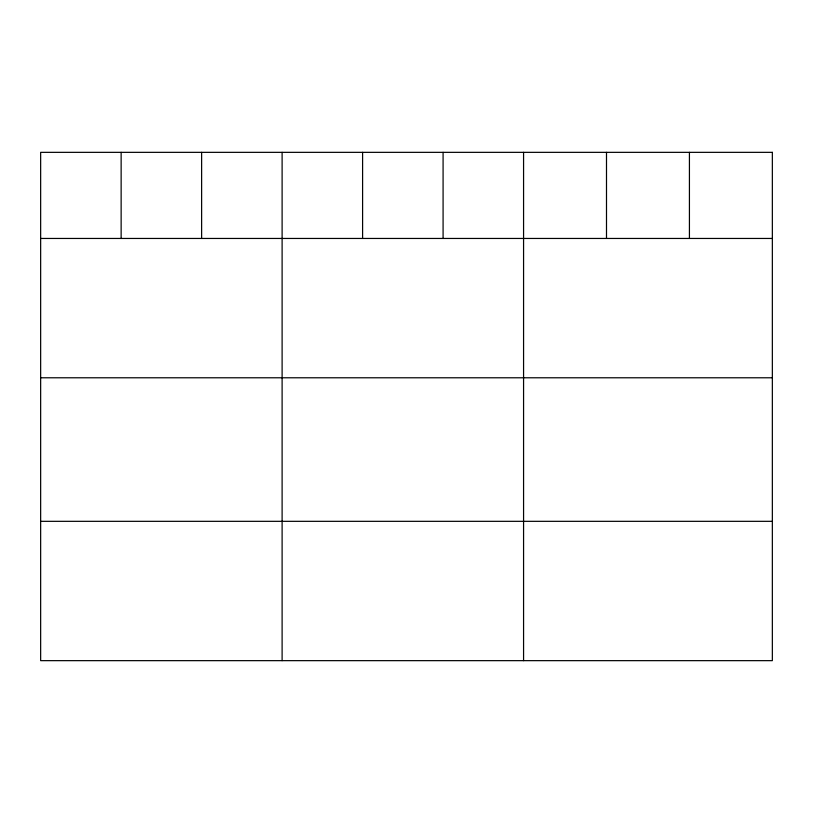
<?xml version="1.0" encoding="UTF-8"?>
<svg xmlns="http://www.w3.org/2000/svg" width="813" height="813" viewBox="0 0 813 813"><rect width="100%" height="100%" fill="white"/><g stroke="black" fill="none" stroke-linecap="round" stroke-linejoin="round"><path stroke-width="1.22" d="M40.65 238.453L772.35 238.453M40.65 377.781L772.35 377.781M40.65 521.326L772.35 521.326M689.424 152.346L689.424 238.453M606.498 152.346L606.498 238.453M523.572 152.346L523.572 660.654M443.085 152.346L443.085 238.453M362.598 152.346L362.598 238.453M282.111 152.346L282.111 660.654M201.624 152.346L201.624 238.453M121.137 152.346L121.137 238.453M772.35 152.346L40.65 152.346L40.65 660.654L772.35 660.654L772.35 152.346"/></g></svg>
